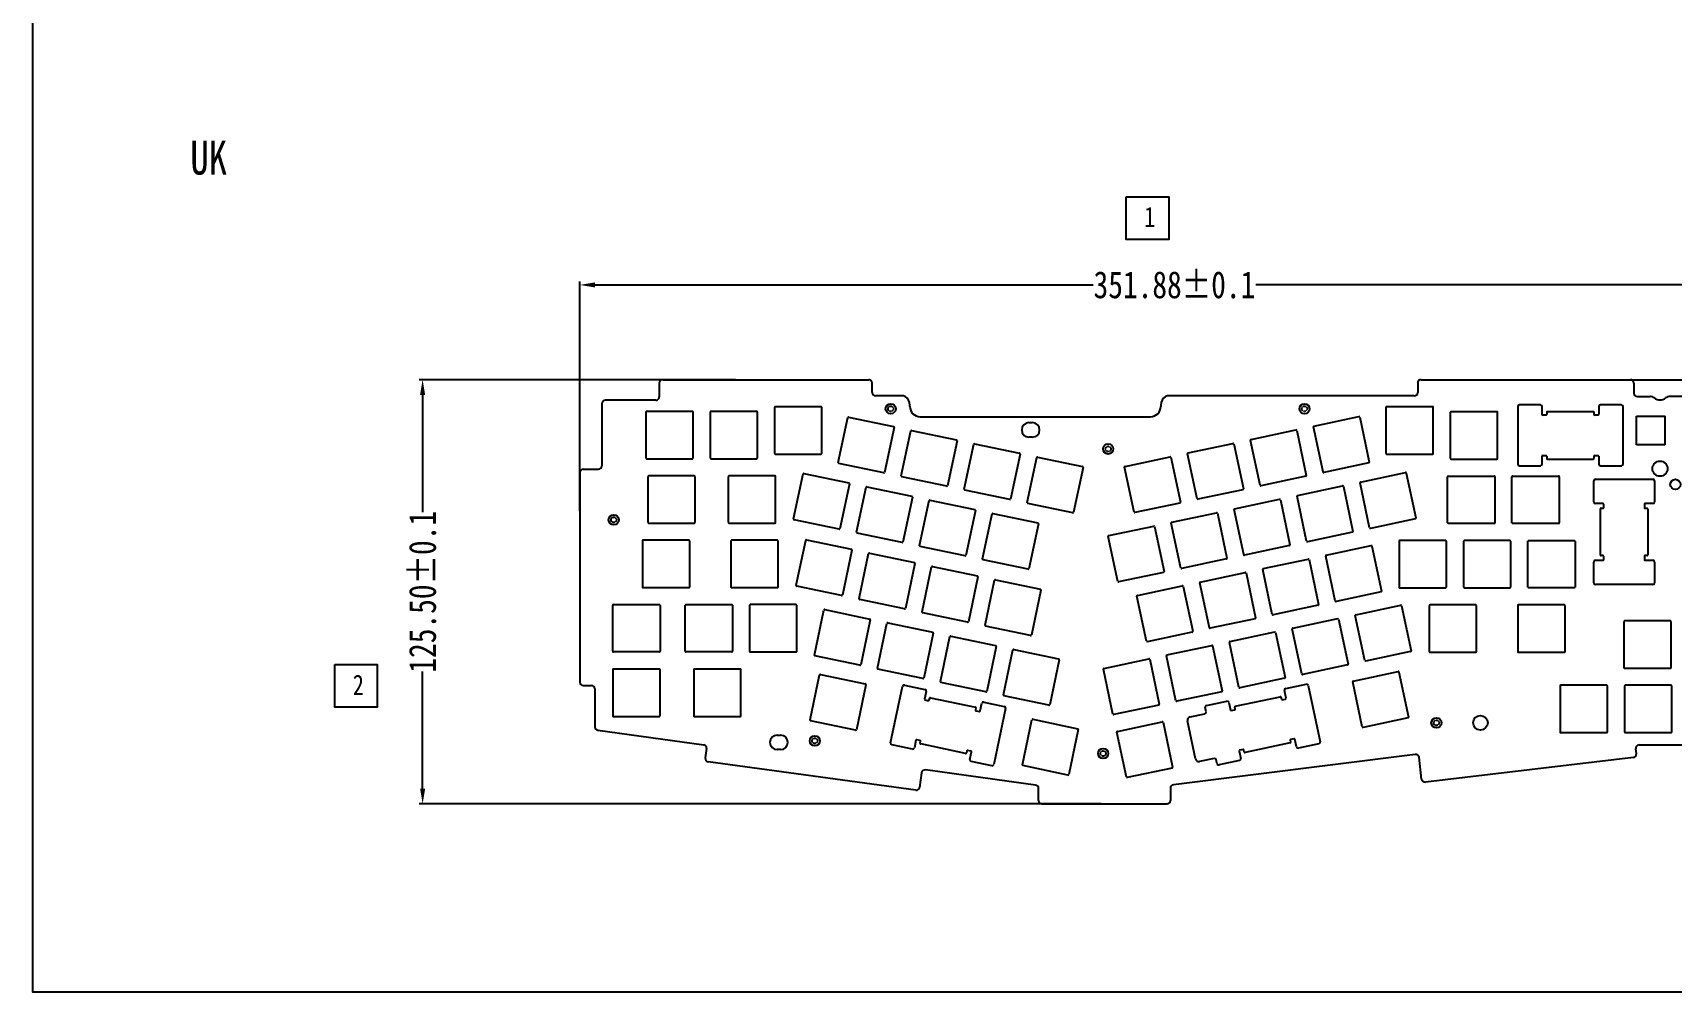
# Model space of a CAD drawing. Header units: inches. Extents: x 3379 to 4133, y -878 to -311.
# Drawn here: x 3378.7 to 3863.8, y -878.4 to -594.6 of the extents above; entities that cross this region are included whole.
import ezdxf

# ---------------------------------------------------------------- set-up
doc = ezdxf.new("R2010")
doc.units = ezdxf.units.IN
doc.header["$LTSCALE"] = 0.909449
doc.header["$MEASUREMENT"] = 0
doc.header["$PDMODE"] = 3
doc.header["$PDSIZE"] = 0.3125
doc.linetypes.add('HIDDEN', pattern=[0.2, 0.1, -0.1])
doc.linetypes.add('PHANTOM', pattern=[0.8, 0.45, -0.05, 0.1, -0.05, 0.1, -0.05])
doc.layers.get('0').update_dxf_attribs({"linetype": 'CONTINUOUS'})
doc.layers.get('Defpoints').update_dxf_attribs({"linetype": 'CONTINUOUS'})
for name, color, linetype in [('DEFAULT_2', 8, 'HIDDEN'), ('DEFAULT_3', 7, 'PHANTOM'), ('标注尺寸', 2, 'CONTINUOUS')]:
    doc.layers.add(name, color=color, linetype=linetype)
doc.styles.get("Standard").update_dxf_attribs({"font": 'txt', "width": 0.8})
doc.dimstyles.get("Standard").update_dxf_attribs({"dimtxt": 6, "dimasz": 4.5, "dimexe": 1, "dimexo": 1, "dimgap": 0.09, "dimtad": 0, "dimzin": 1, "dimdsep": 46, "dimtxsty": 'STANDARD', "dimcen": 0.09, "dimclrd": 5, "dimclre": 5, "dimclrt": 1, "dimadec": 0, "dimazin": 0, "dimtp": 0.01, "dimtm": 0.01, "dimtfac": 1, "dimtofl": 0, "dimtmove": 0, "dimatfit": 3, "dimfxl": 1, "dimtolj": 1, "dimtzin": 4, "dimarcsym": 0})

# ---------------------------------------------------------------- blocks, each defined once
blk = doc.blocks.new('*D68')
at = {"layer": 'Defpoints', "color": 0, "linetype": 'ByBlock'}
for p in [(3892.46, -669.21), (3892.46, -732.21), (3540.58, -737.11)]:
    blk.add_point(p, dxfattribs=at)
at = {"layer": '标注尺寸', "color": 2, "linetype": 'ByBlock', "lineweight": -2}
for p, q in [((3540.58, -736.11), (3540.58, -668.21)), ((3545.08, -669.21), (3692.43, -669.21)), ((3887.96, -669.21), (3740.6, -669.21)), ((3892.46, -731.21), (3892.46, -668.21))]:
    blk.add_line(p, q, dxfattribs=at)
at = {"layer": '标注尺寸', "color": 2, "linetype": 'ByBlock'}
for points in [[(3545.08, -668.46), (3545.08, -669.96), (3540.58, -669.21)], [(3887.96, -668.46), (3887.96, -669.96), (3892.46, -669.21)]]:
    blk.add_solid(points, dxfattribs=at)
at = {"layer": '标注尺寸', "color": 2, "linetype": 'ByBlock', "insert": (3716.52, -669.21), "char_height": 6, "attachment_point": 5}
blk.add_mtext('\\A1;{\\H1.333x;351.88%%P0.1}', dxfattribs=at)
blk = doc.blocks.new('*D69')
at = {"layer": 'Defpoints', "color": 0, "linetype": 'ByBlock'}
for p in [(3494.03, -697.24), (3587.61, -697.24), (3695.83, -822.74)]:
    blk.add_point(p, dxfattribs=at)
at = {"layer": '标注尺寸', "color": 2, "linetype": 'ByBlock', "lineweight": -2}
for p, q in [((3586.61, -697.24), (3493.03, -697.24)), ((3494.03, -701.74), (3494.03, -736.44)), ((3494.03, -818.24), (3494.03, -783.54)), ((3694.83, -822.74), (3493.03, -822.74))]:
    blk.add_line(p, q, dxfattribs=at)
at = {"layer": '标注尺寸', "color": 2, "linetype": 'ByBlock'}
for points in [[(3493.28, -701.74), (3494.78, -701.74), (3494.03, -697.24)], [(3493.28, -818.24), (3494.78, -818.24), (3494.03, -822.74)]]:
    blk.add_solid(points, dxfattribs=at)
at = {"layer": '标注尺寸', "color": 2, "linetype": 'ByBlock', "insert": (3494.03, -759.99), "char_height": 6, "attachment_point": 5, "rotation": 90}
blk.add_mtext('\\A1;{\\H1.333x;125.50%%P0.1}', dxfattribs=at)
blk = doc.blocks.new('*D71')
at = {"layer": 'Defpoints', "color": 0, "linetype": 'ByBlock'}
for p in [(3835.21, -697.24), (3885.22, -805.43), (3956.11, -805.43)]:
    blk.add_point(p, dxfattribs=at)
at = {"layer": '标注尺寸', "color": 2, "linetype": 'ByBlock', "lineweight": -2}
for p, q in [((3836.21, -697.24), (3957.11, -697.24)), ((3956.11, -701.74), (3956.11, -731.84)), ((3956.11, -800.93), (3956.11, -776.81)), ((3886.22, -805.43), (3957.11, -805.43))]:
    blk.add_line(p, q, dxfattribs=at)
at = {"layer": '标注尺寸', "color": 2, "linetype": 'ByBlock'}
for points in [[(3955.36, -701.74), (3956.86, -701.74), (3956.11, -697.24)], [(3955.36, -800.93), (3956.86, -800.93), (3956.11, -805.43)]]:
    blk.add_solid(points, dxfattribs=at)
at = {"layer": '标注尺寸', "color": 2, "linetype": 'ByBlock', "insert": (3956.11, -754.32), "char_height": 6, "attachment_point": 5, "rotation": 90}
blk.add_mtext('\\A1;{\\H1.333x;108.19%%P0.1}', dxfattribs=at)

msp = doc.modelspace()

# ---------------------------------------------------------------- linework, layer by layer
at = {"color": 7, "linetype": 'Continuous'}
for p, q in [((3564.078, -698.239), (3564.078, -702.339)), ((3565.078, -697.239), (3626.078, -697.239)), ((3627.078, -701.039), (3627.078, -698.239)), ((3788.508, -698.239), (3788.508, -701.039)), ((3789.508, -697.239), (3851.508, -697.239)), ((3852.508, -698.239), (3852.508, -701.224)), ((3563.078, -703.339), (3548.078, -703.339)), ((3636.295, -702.039), (3628.078, -702.039)), ((3787.508, -702.039), (3714.422, -702.039)), ((3853.508, -702.224), (3857.299, -702.224)), ((3876.839, -702.224), (3863.134, -702.224)), ((3547.078, -704.339), (3547.078, -722.724)), ((3560.078, -706.839), (3560.078, -720.439)), ((3573.878, -706.639), (3560.278, -706.639)), ((3574.078, -720.439), (3574.078, -706.839)), ((3579.128, -706.839), (3579.128, -720.439)), ((3592.928, -706.639), (3579.328, -706.639)), ((3593.128, -720.439), (3593.128, -706.839)), ((3598.178, -705.429), (3598.178, -719.029)), ((3611.978, -705.229), (3598.378, -705.229)), ((3612.178, -719.029), (3612.178, -705.429)), ((3620.104, -708.311), (3633.407, -711.121)), ((3638.242, -705.189), (3638.242, -704.739)), ((3641.242, -708.189), (3709.476, -708.189)), ((3712.476, -704.739), (3712.476, -705.189)), ((3757.816, -710.987), (3771.117, -708.157)), ((3771.355, -708.311), (3774.185, -721.613)), ((3779.113, -705.439), (3779.113, -719.039)), ((3792.913, -705.239), (3779.313, -705.239)), ((3793.113, -719.039), (3793.113, -705.439)), ((3798.163, -706.909), (3798.163, -720.509)), ((3811.963, -706.709), (3798.363, -706.709)), ((3812.163, -720.509), (3812.163, -706.909)), ((3818.113, -705.209), (3818.113, -722.209)), ((3824.813, -704.709), (3818.613, -704.709)), ((3825.313, -707.509), (3825.313, -705.209)), ((3826.513, -707.709), (3825.513, -707.709)), ((3826.713, -706.909), (3826.713, -707.509)), ((3840.513, -706.709), (3826.913, -706.709)), ((3840.713, -707.509), (3840.713, -706.909)), ((3841.913, -707.709), (3840.913, -707.709)), ((3842.113, -705.209), (3842.113, -707.509)), ((3848.813, -704.709), (3842.613, -704.709)), ((3849.313, -722.209), (3849.313, -705.209)), ((3617.056, -721.771), (3619.867, -708.465)), ((3633.565, -711.359), (3630.754, -724.665)), ((3635.694, -725.709), (3638.506, -712.403)), ((3638.743, -712.249), (3652.046, -715.059)), ((3673.465, -709.936), (3674.465, -709.936)), ((3739.183, -714.951), (3752.484, -712.121)), ((3752.722, -712.275), (3755.552, -725.577)), ((3760.491, -724.527), (3757.661, -711.224)), ((3652.203, -715.297), (3649.392, -728.603)), ((3654.333, -729.647), (3657.144, -716.341)), ((3657.381, -716.186), (3670.685, -718.997)), ((3674.465, -714.236), (3673.465, -714.236)), ((3720.55, -718.915), (3733.851, -716.085)), ((3734.089, -716.239), (3736.919, -729.542)), ((3741.858, -728.491), (3739.028, -715.188)), ((3560.278, -720.639), (3573.878, -720.639)), ((3579.328, -720.639), (3592.928, -720.639)), ((3598.378, -719.229), (3611.978, -719.229)), ((3630.516, -724.82), (3617.213, -722.009)), ((3670.842, -719.235), (3668.031, -732.541)), ((3672.972, -733.585), (3675.783, -720.279)), ((3676.02, -720.124), (3689.323, -722.935)), ((3701.917, -722.879), (3715.218, -720.049)), ((3715.456, -720.203), (3718.286, -733.506)), ((3723.225, -732.455), (3720.395, -719.153)), ((3774.03, -721.851), (3760.728, -724.681)), ((3779.313, -719.239), (3792.913, -719.239)), ((3798.363, -720.709), (3811.963, -720.709)), ((3818.613, -722.709), (3824.813, -722.709)), ((3825.313, -722.209), (3825.313, -719.909)), ((3825.513, -719.709), (3826.513, -719.709)), ((3826.713, -719.909), (3826.713, -720.509)), ((3826.913, -720.709), (3840.513, -720.709)), ((3840.713, -720.509), (3840.713, -719.909)), ((3840.913, -719.709), (3841.913, -719.709)), ((3842.113, -719.909), (3842.113, -722.209)), ((3842.613, -722.709), (3848.813, -722.709)), ((3540.578, -724.724), (3540.578, -786.724)), ((3541.578, -723.724), (3546.078, -723.724)), ((3560.678, -725.889), (3560.678, -739.489)), ((3574.478, -725.689), (3560.878, -725.689)), ((3574.678, -739.489), (3574.678, -725.889)), ((3584.478, -725.889), (3584.478, -739.489)), ((3598.278, -725.689), (3584.678, -725.689)), ((3598.478, -739.489), (3598.478, -725.889)), ((3603.823, -738.446), (3606.634, -725.14)), ((3606.872, -724.985), (3620.175, -727.796)), ((3649.155, -728.757), (3635.852, -725.947)), ((3689.48, -723.173), (3686.669, -736.479)), ((3704.592, -736.419), (3701.762, -723.117)), ((3755.397, -725.815), (3742.095, -728.645)), ((3774.285, -741.068), (3771.455, -727.766)), ((3771.61, -727.528), (3784.912, -724.699)), ((3785.149, -724.853), (3787.979, -738.155)), ((3620.332, -728.034), (3617.521, -741.34)), ((3622.462, -742.384), (3625.273, -729.078)), ((3625.51, -728.923), (3638.813, -731.734)), ((3638.971, -731.972), (3636.159, -745.278)), ((3667.794, -732.695), (3654.49, -729.885)), ((3736.764, -729.779), (3723.462, -732.609)), ((3755.652, -745.032), (3752.822, -731.73)), ((3752.977, -731.493), (3766.279, -728.663)), ((3766.516, -728.817), (3769.346, -742.119)), ((3641.1, -746.322), (3643.912, -733.016)), ((3644.149, -732.861), (3657.452, -735.672)), ((3657.609, -735.91), (3654.798, -749.216)), ((3659.739, -750.26), (3662.55, -736.953)), ((3662.787, -736.799), (3676.09, -739.61)), ((3686.432, -736.633), (3673.129, -733.823)), ((3718.131, -733.743), (3704.829, -736.573)), ((3715.711, -739.421), (3729.013, -736.591)), ((3729.25, -736.745), (3732.08, -750.047)), ((3737.019, -748.997), (3734.189, -735.694)), ((3734.344, -735.457), (3747.646, -732.627)), ((3747.883, -732.781), (3750.713, -746.083)), ((3560.878, -739.689), (3574.478, -739.689)), ((3584.678, -739.689), (3598.278, -739.689)), ((3617.284, -741.494), (3603.981, -738.684)), ((3676.248, -739.847), (3673.436, -753.154)), ((3697.078, -743.385), (3710.38, -740.555)), ((3710.617, -740.709), (3713.447, -754.012)), ((3718.386, -752.961), (3715.556, -739.658)), ((3787.824, -738.392), (3774.523, -741.222)), ((3559.078, -744.939), (3559.078, -758.539)), ((3572.878, -744.739), (3559.278, -744.739)), ((3573.078, -758.539), (3573.078, -744.939)), ((3585.248, -744.939), (3585.248, -758.539)), ((3599.048, -744.739), (3585.448, -744.739)), ((3599.248, -758.539), (3599.248, -744.939)), ((3604.582, -758.077), (3607.393, -744.77)), ((3607.63, -744.616), (3620.933, -747.427)), ((3635.922, -745.432), (3622.619, -742.621)), ((3654.561, -749.37), (3641.258, -746.559)), ((3699.753, -756.925), (3696.923, -743.623)), ((3750.558, -746.321), (3737.257, -749.151)), ((3769.191, -742.357), (3755.89, -745.186)), ((3761.45, -749.166), (3774.752, -746.336)), ((3774.989, -746.49), (3777.819, -759.793)), ((3783.013, -745.009), (3783.013, -758.609)), ((3796.813, -744.809), (3783.213, -744.809)), ((3797.013, -758.609), (3797.013, -745.009)), ((3802.063, -745.009), (3802.063, -758.609)), ((3815.863, -744.809), (3802.263, -744.809)), ((3816.063, -758.609), (3816.063, -745.009)), ((3621.09, -747.664), (3618.279, -760.971)), ((3623.22, -762.015), (3626.031, -748.708)), ((3626.268, -748.554), (3639.572, -751.365)), ((3639.729, -751.602), (3636.918, -764.909)), ((3673.199, -753.308), (3659.896, -750.497)), ((3731.925, -750.285), (3718.624, -753.115)), ((3742.817, -753.13), (3756.119, -750.301)), ((3756.356, -750.455), (3759.186, -763.757)), ((3764.126, -762.706), (3761.295, -749.404)), ((3641.859, -765.953), (3644.67, -752.646)), ((3644.907, -752.492), (3658.21, -755.303)), ((3658.368, -755.54), (3655.556, -768.847)), ((3660.497, -769.89), (3663.308, -756.584)), ((3663.545, -756.43), (3676.849, -759.241)), ((3713.292, -754.249), (3699.991, -757.079)), ((3724.184, -757.095), (3737.486, -754.265)), ((3737.723, -754.419), (3740.553, -767.721)), ((3745.493, -766.67), (3742.663, -753.368)), ((3559.278, -758.739), (3572.878, -758.739)), ((3585.448, -758.739), (3599.048, -758.739)), ((3618.042, -761.125), (3604.739, -758.314)), ((3677.006, -759.478), (3674.195, -772.785)), ((3708.227, -774.599), (3705.397, -761.296)), ((3705.552, -761.059), (3718.853, -758.229)), ((3719.09, -758.383), (3721.92, -771.685)), ((3726.86, -770.634), (3724.03, -757.332)), ((3777.664, -760.03), (3764.363, -762.86)), ((3783.213, -758.809), (3796.813, -758.809)), ((3802.263, -758.809), (3815.863, -758.809)), ((3590.778, -763.989), (3590.778, -777.589)), ((3604.578, -763.789), (3590.978, -763.789)), ((3604.778, -777.589), (3604.778, -763.989)), ((3609.987, -778.689), (3612.799, -765.383)), ((3613.036, -765.229), (3626.339, -768.039)), ((3636.681, -765.063), (3623.377, -762.252)), ((3655.319, -769.001), (3642.016, -766.19)), ((3759.031, -763.994), (3745.73, -766.824)), ((3770.198, -766.782), (3783.499, -763.952)), ((3783.736, -764.106), (3786.566, -777.408)), ((3791.913, -764.059), (3791.913, -777.659)), ((3805.713, -763.859), (3792.113, -763.859)), ((3805.913, -777.659), (3805.913, -764.059)), ((3818.113, -764.059), (3818.113, -777.659)), ((3831.913, -763.859), (3818.313, -763.859)), ((3832.113, -777.659), (3832.113, -764.059)), ((3626.496, -768.277), (3623.685, -781.583)), ((3628.626, -782.627), (3631.437, -769.321)), ((3631.674, -769.167), (3644.977, -771.977)), ((3673.958, -772.939), (3660.654, -770.128)), ((3740.398, -767.959), (3727.097, -770.788)), ((3754.24, -784.286), (3751.41, -770.983)), ((3751.565, -770.746), (3764.866, -767.916)), ((3765.103, -768.07), (3767.933, -781.372)), ((3772.873, -780.321), (3770.043, -767.019)), ((3849.513, -768.809), (3849.513, -782.409)), ((3863.313, -768.609), (3849.713, -768.609)), ((3863.513, -782.409), (3863.513, -768.809)), ((3645.135, -772.215), (3642.323, -785.521)), ((3647.264, -786.565), (3650.076, -773.259)), ((3650.313, -773.105), (3663.616, -775.915)), ((3663.773, -776.153), (3660.962, -789.459)), ((3721.765, -771.923), (3708.464, -774.753)), ((3714.299, -778.674), (3727.6, -775.844)), ((3727.837, -775.998), (3730.667, -789.301)), ((3735.607, -788.25), (3732.777, -774.947)), ((3732.932, -774.71), (3746.233, -771.88)), ((3746.47, -772.034), (3749.3, -785.336)), ((3590.978, -777.789), (3604.578, -777.789)), ((3623.448, -781.738), (3610.145, -778.927)), ((3665.903, -790.503), (3668.714, -777.197)), ((3668.951, -777.043), (3682.254, -779.853)), ((3682.412, -780.091), (3679.601, -793.397)), ((3695.666, -782.638), (3708.967, -779.809)), ((3709.204, -779.963), (3712.034, -793.265)), ((3716.974, -792.214), (3714.144, -778.912)), ((3786.411, -777.646), (3773.11, -780.475)), ((3792.113, -777.859), (3805.713, -777.859)), ((3818.313, -777.859), (3831.913, -777.859)), ((3550.298, -783.039), (3550.298, -796.639)), ((3564.098, -782.839), (3550.498, -782.839)), ((3564.298, -796.639), (3564.298, -783.039)), ((3574.248, -783.039), (3574.248, -796.639)), ((3588.048, -782.839), (3574.448, -782.839)), ((3588.248, -796.639), (3588.248, -783.039)), ((3608.689, -797.886), (3611.501, -784.579)), ((3611.738, -784.425), (3625.041, -787.236)), ((3642.086, -785.676), (3628.783, -782.865)), ((3698.341, -796.178), (3695.511, -782.876)), ((3749.145, -785.574), (3735.844, -788.404)), ((3767.778, -781.61), (3754.477, -784.44)), ((3769.44, -786.419), (3782.741, -783.589)), ((3782.978, -783.743), (3785.808, -797.046)), ((3849.713, -782.609), (3863.313, -782.609)), ((3541.578, -787.724), (3544.023, -787.724)), ((3545.023, -788.724), (3545.023, -799.962)), ((3625.198, -787.473), (3622.387, -800.78)), ((3632.512, -804.656), (3636.026, -788.024)), ((3636.619, -787.638), (3642.685, -788.919)), ((3643.071, -789.512), (3642.596, -791.762)), ((3660.725, -789.614), (3647.422, -786.803)), ((3679.363, -793.552), (3666.06, -790.741)), ((3730.512, -789.538), (3717.211, -792.368)), ((3749.554, -791.468), (3749.075, -789.218)), ((3749.46, -788.625), (3755.525, -787.335)), ((3756.118, -787.72), (3759.655, -804.348)), ((3772.115, -799.959), (3769.285, -786.657)), ((3830.663, -787.859), (3830.663, -801.459)), ((3844.463, -787.659), (3830.863, -787.659)), ((3844.663, -801.459), (3844.663, -787.859)), ((3849.713, -787.859), (3849.713, -801.459)), ((3863.513, -787.659), (3849.913, -787.659)), ((3863.713, -801.459), (3863.713, -787.859)), ((3642.75, -791.999), (3643.728, -792.206)), ((3643.965, -792.052), (3644.089, -791.465)), ((3644.326, -791.31), (3657.63, -794.121)), ((3657.787, -794.359), (3657.663, -794.946)), ((3657.817, -795.183), (3658.796, -795.39)), ((3659.033, -795.235), (3659.508, -792.985)), ((3660.101, -792.599), (3666.167, -793.881)), ((3666.553, -794.473), (3663.038, -811.106)), ((3711.879, -793.502), (3698.578, -796.332)), ((3725.873, -795.492), (3725.601, -794.212)), ((3725.986, -793.619), (3732.05, -792.329)), ((3732.643, -792.714), (3733.122, -794.964)), ((3733.359, -795.118), (3734.337, -794.91)), ((3734.491, -794.673), (3734.366, -794.086)), ((3734.521, -793.848), (3747.823, -791.018)), ((3748.06, -791.172), (3748.185, -791.759)), ((3748.422, -791.913), (3749.4, -791.705)), ((3550.498, -796.839), (3564.098, -796.839)), ((3574.448, -796.839), (3588.048, -796.839)), ((3622.15, -800.934), (3608.847, -798.123)), ((3671.545, -811.166), (3674.356, -797.86)), ((3674.593, -797.705), (3687.897, -800.516)), ((3699.63, -801.271), (3712.931, -798.441)), ((3713.168, -798.595), (3715.998, -811.898)), ((3722.786, -809.44), (3720.393, -798.192)), ((3721.163, -797.006), (3725.488, -796.086)), ((3785.653, -797.283), (3772.352, -800.113)), ((3545.887, -800.952), (3577.207, -805.253)), ((3598.973, -802.391), (3599.973, -802.391)), ((3638.964, -806.531), (3632.898, -805.249)), ((3640.032, -803.895), (3639.557, -806.145)), ((3641.248, -803.947), (3640.269, -803.74)), ((3641.278, -804.771), (3641.402, -804.184)), ((3654.739, -807.819), (3641.435, -805.009)), ((3688.054, -800.754), (3685.243, -814.06)), ((3702.305, -814.811), (3699.475, -801.509)), ((3750.735, -804.712), (3737.434, -807.542)), ((3750.765, -803.888), (3750.89, -804.475)), ((3751.897, -803.442), (3750.919, -803.651)), ((3752.613, -805.846), (3752.134, -803.596)), ((3759.27, -804.941), (3753.206, -806.231)), ((3830.863, -801.659), (3844.463, -801.659)), ((3849.913, -801.659), (3863.513, -801.659)), ((3854.069, -805.302), (3868.631, -805.302)), ((3578.061, -806.379), (3577.681, -809.15)), ((3599.973, -806.691), (3598.973, -806.691)), ((3655.1, -807.078), (3654.976, -807.665)), ((3656.315, -807.13), (3655.337, -806.924)), ((3655.994, -809.618), (3656.469, -807.367)), ((3662.446, -811.492), (3656.38, -810.21)), ((3787.811, -808.079), (3716.205, -817.128)), ((3728.297, -809.29), (3723.972, -810.21)), ((3729.138, -810.84), (3728.89, -809.675)), ((3735.796, -809.935), (3729.731, -811.225)), ((3735.702, -807.092), (3736.181, -809.342)), ((3736.834, -806.647), (3735.856, -806.855)), ((3737.196, -807.388), (3737.071, -806.801)), ((3789.69, -815.382), (3788.929, -808.954)), ((3852.371, -808.969), (3790.801, -816.258)), ((3853.246, -807.858), (3853.076, -806.419)), ((3639.959, -818.71), (3578.536, -810.277)), ((3641.678, -813.541), (3641.086, -817.856)), ((3675.413, -817.163), (3642.805, -812.686)), ((3685.005, -814.214), (3671.702, -811.403)), ((3715.843, -812.135), (3702.542, -814.965)), ((3676.33, -821.739), (3676.33, -818.16)), ((3715.33, -818.12), (3715.33, -821.739)), ((3677.33, -822.739), (3714.33, -822.739))]:
    msp.add_line(p, q, dxfattribs=at)
at = {"color": 6, "linetype": 'Continuous'}
for p, q in [((3797.363, -739.559), (3797.363, -725.959)), ((3797.563, -725.759), (3811.163, -725.759)), ((3811.363, -725.959), (3811.363, -739.559)), ((3816.413, -739.559), (3816.413, -725.959)), ((3816.613, -725.759), (3830.213, -725.759)), ((3830.413, -725.959), (3830.413, -739.559)), ((3840.603, -733.379), (3840.603, -727.179)), ((3841.103, -726.679), (3858.103, -726.679)), ((3858.603, -727.179), (3858.603, -733.379)), ((3843.403, -733.879), (3841.103, -733.879)), ((3842.603, -749.079), (3842.603, -735.479)), ((3842.803, -735.279), (3843.403, -735.279)), ((3843.603, -735.079), (3843.603, -734.079)), ((3855.603, -734.079), (3855.603, -735.079)), ((3858.103, -733.879), (3855.803, -733.879)), ((3855.803, -735.279), (3856.403, -735.279)), ((3856.603, -735.479), (3856.603, -749.079)), ((3811.163, -739.759), (3797.563, -739.759)), ((3830.213, -739.759), (3816.613, -739.759)), ((3821.113, -758.609), (3821.113, -745.009)), ((3821.313, -744.809), (3834.913, -744.809)), ((3835.113, -745.009), (3835.113, -758.609)), ((3840.603, -757.379), (3840.603, -751.179)), ((3841.103, -750.679), (3843.403, -750.679)), ((3843.403, -749.279), (3842.803, -749.279)), ((3843.603, -750.479), (3843.603, -749.479)), ((3855.603, -749.479), (3855.603, -750.479)), ((3856.403, -749.279), (3855.803, -749.279)), ((3855.803, -750.679), (3858.103, -750.679)), ((3858.603, -751.179), (3858.603, -757.379)), ((3834.913, -758.809), (3821.313, -758.809)), ((3858.103, -757.879), (3841.103, -757.879)), ((3550.298, -777.589), (3550.298, -763.989)), ((3550.498, -763.789), (3564.098, -763.789)), ((3564.298, -763.989), (3564.298, -777.589)), ((3571.728, -777.589), (3571.728, -763.989)), ((3571.928, -763.789), (3585.528, -763.789)), ((3585.728, -763.989), (3585.728, -777.589)), ((3564.098, -777.789), (3550.498, -777.789)), ((3585.528, -777.789), (3571.928, -777.789))]:
    msp.add_line(p, q, dxfattribs=at)
at = {"color": 7, "linetype": 'Continuous'}
for centre, radius in [((3860.217, -723.567), 2.25), ((3807.078, -798.739), 2.15)]:
    msp.add_circle(centre, radius, dxfattribs=at)
for centre, radius, start, end in [((3565.078, -698.239), 1, 90, 180), ((3626.078, -698.239), 1, 0, 90), ((3789.508, -698.239), 1, 90, 180), ((3851.508, -698.239), 1, 0, 90), ((3548.078, -704.339), 1, 90, 180), ((3563.078, -702.339), 1, 270, 0), ((3628.078, -701.039), 1, 180, 270), ((3636.295, -703.039), 1, 58.21167, 90), ((3635.242, -704.739), 3, 0, 58.21167), ((3715.476, -704.739), 3, 121.78833, 180), ((3714.422, -703.039), 1, 90, 121.78833), ((3787.508, -701.039), 1, 270, 0), ((3853.508, -701.224), 1, 180, 270), ((3857.299, -704.224), 2, 51.63045, 90), ((3860.217, -700.539), 2.7, 231.63045, 308.36955), ((3863.134, -704.224), 2, 90, 128.36955), ((3560.278, -706.839), 0.2, 90, 180), ((3573.878, -706.839), 0.2, 0, 90), ((3579.328, -706.839), 0.2, 90, 180), ((3592.928, -706.839), 0.2, 0, 90), ((3598.378, -705.429), 0.2, 90, 180), ((3611.978, -705.429), 0.2, 0, 90), ((3620.063, -708.506), 0.2, 78.07, 168.07), ((3641.242, -705.189), 3, 180, 270), ((3709.476, -705.189), 3, 270, 0), ((3771.159, -708.353), 0.2, 12.01059, 102.01059), ((3779.313, -705.439), 0.2, 90, 180), ((3792.913, -705.439), 0.2, 0, 90), ((3798.363, -706.909), 0.2, 90, 180), ((3811.963, -706.909), 0.2, 0, 90), ((3818.613, -705.209), 0.5, 90, 180), ((3824.813, -705.209), 0.5, 0, 90), ((3825.513, -707.509), 0.2, 180, 270), ((3826.513, -707.509), 0.2, 270, 0), ((3826.913, -706.909), 0.2, 90, 180), ((3840.513, -706.909), 0.2, 0, 90), ((3840.913, -707.509), 0.2, 180, 270), ((3841.913, -707.509), 0.2, 270, 0), ((3842.613, -705.209), 0.5, 90, 180), ((3848.813, -705.209), 0.5, 0, 90), ((3633.369, -711.318), 0.2, 348.07, 78.95721), ((3638.701, -712.444), 0.2, 78.07, 168.07), ((3673.465, -712.086), 2.15, 90, 270), ((3674.465, -712.086), 2.15, 270, 90), ((3752.526, -712.317), 0.2, 12.01059, 102.01059), ((3757.857, -711.183), 0.2, 101.7315, 192.01059), ((3652.008, -715.256), 0.2, 348.07, 78.95721), ((3657.34, -716.382), 0.2, 78.07, 168.07), ((3733.893, -716.281), 0.2, 12.01059, 102.01059), ((3739.224, -715.147), 0.2, 101.7315, 192.01059), ((3546.078, -722.724), 1, 270, 0), ((3560.278, -720.439), 0.2, 180, 270), ((3573.878, -720.439), 0.2, 270, 0), ((3579.328, -720.439), 0.2, 180, 270), ((3592.928, -720.439), 0.2, 270, 0), ((3598.378, -719.029), 0.2, 180, 270), ((3611.978, -719.029), 0.2, 270, 0), ((3617.252, -721.812), 0.2, 168.07, 258.95721), ((3670.646, -719.193), 0.2, 348.07, 78.95721), ((3675.979, -720.32), 0.2, 78.07, 168.07), ((3701.958, -723.075), 0.2, 101.7315, 192.01059), ((3715.26, -720.245), 0.2, 12.01059, 102.01059), ((3720.591, -719.111), 0.2, 101.7315, 192.01059), ((3773.989, -721.655), 0.2, 281.7315, 12.01059), ((3779.313, -719.039), 0.2, 180, 270), ((3792.913, -719.039), 0.2, 270, 0), ((3798.363, -720.509), 0.2, 180, 270), ((3811.963, -720.509), 0.2, 270, 0), ((3818.613, -722.209), 0.5, 180, 270), ((3824.813, -722.209), 0.5, 270, 0), ((3825.513, -719.909), 0.2, 90, 180), ((3826.513, -719.909), 0.2, 0, 90), ((3826.913, -720.509), 0.2, 180, 270), ((3840.513, -720.509), 0.2, 270, 0), ((3840.913, -719.909), 0.2, 90, 180), ((3841.913, -719.909), 0.2, 0, 90), ((3842.613, -722.209), 0.5, 180, 270), ((3848.813, -722.209), 0.5, 270, 0), ((3541.578, -724.724), 1, 90, 180), ((3560.878, -725.889), 0.2, 90, 180), ((3574.478, -725.889), 0.2, 0, 90), ((3584.678, -725.889), 0.2, 90, 180), ((3598.278, -725.889), 0.2, 0, 90), ((3606.83, -725.181), 0.2, 78.07, 168.07), ((3630.558, -724.624), 0.2, 258.07, 348.07), ((3635.89, -725.75), 0.2, 168.07, 258.95721), ((3689.285, -723.131), 0.2, 348.07, 78.95721), ((3755.356, -725.619), 0.2, 281.7315, 12.01059), ((3760.687, -724.485), 0.2, 192.01059, 282.01059), ((3771.651, -727.724), 0.2, 101.7315, 192.01059), ((3784.953, -724.894), 0.2, 12.01059, 102.01059), ((3620.136, -727.992), 0.2, 348.07, 78.95721), ((3625.469, -729.119), 0.2, 78.07, 168.07), ((3638.775, -731.93), 0.2, 348.07, 78.95721), ((3649.196, -728.562), 0.2, 258.07, 348.07), ((3654.529, -729.688), 0.2, 168.07, 258.95721), ((3667.835, -732.5), 0.2, 258.07, 348.07), ((3723.421, -732.413), 0.2, 192.01059, 282.01059), ((3736.723, -729.583), 0.2, 281.7315, 12.01059), ((3742.054, -728.449), 0.2, 192.01059, 282.01059), ((3753.018, -731.688), 0.2, 101.7315, 192.01059), ((3766.32, -728.858), 0.2, 12.01059, 102.01059), ((3644.107, -733.057), 0.2, 78.07, 168.07), ((3657.413, -735.868), 0.2, 348.07, 78.95721), ((3662.746, -736.995), 0.2, 78.07, 168.07), ((3673.167, -733.626), 0.2, 168.07, 258.95721), ((3686.473, -736.438), 0.2, 258.07, 348.07), ((3704.788, -736.377), 0.2, 192.01059, 282.01059), ((3718.09, -733.547), 0.2, 281.7315, 12.01059), ((3729.054, -736.787), 0.2, 12.01059, 102.01059), ((3734.385, -735.653), 0.2, 101.7315, 192.01059), ((3747.687, -732.823), 0.2, 12.01059, 102.01059), ((3560.878, -739.489), 0.2, 180, 270), ((3574.478, -739.489), 0.2, 270, 0), ((3584.678, -739.489), 0.2, 180, 270), ((3598.278, -739.489), 0.2, 270, 0), ((3604.019, -738.487), 0.2, 168.07, 258.95721), ((3617.325, -741.299), 0.2, 258.07, 348.07), ((3676.052, -739.806), 0.2, 348.07, 78.95721), ((3710.421, -740.751), 0.2, 12.01059, 102.01059), ((3715.752, -739.617), 0.2, 101.7315, 192.01059), ((3769.15, -742.161), 0.2, 281.7315, 12.01059), ((3774.481, -741.027), 0.2, 192.01059, 282.01059), ((3787.783, -738.197), 0.2, 281.7315, 12.01059), ((3559.278, -744.939), 0.2, 90, 180), ((3572.878, -744.939), 0.2, 0, 90), ((3585.448, -744.939), 0.2, 90, 180), ((3599.048, -744.939), 0.2, 0, 90), ((3607.589, -744.812), 0.2, 78.07, 168.07), ((3622.657, -742.425), 0.2, 168.07, 258.95721), ((3635.964, -745.237), 0.2, 258.07, 348.07), ((3641.296, -746.363), 0.2, 168.07, 258.95721), ((3697.119, -743.581), 0.2, 101.7315, 192.01059), ((3750.517, -746.125), 0.2, 281.7315, 12.01059), ((3755.848, -744.991), 0.2, 192.01059, 282.01059), ((3774.793, -746.532), 0.2, 12.01059, 102.01059), ((3783.213, -745.009), 0.2, 90, 180), ((3796.813, -745.009), 0.2, 0, 90), ((3802.263, -745.009), 0.2, 90, 180), ((3815.863, -745.009), 0.2, 0, 90), ((3620.895, -747.623), 0.2, 348.07, 78.95721), ((3626.227, -748.75), 0.2, 78.07, 168.07), ((3639.533, -751.561), 0.2, 348.07, 78.95721), ((3654.602, -749.174), 0.2, 258.07, 348.07), ((3659.934, -750.301), 0.2, 168.07, 258.95721), ((3731.884, -750.089), 0.2, 281.7315, 12.01059), ((3737.215, -748.955), 0.2, 192.01059, 282.01059), ((3756.16, -750.496), 0.2, 12.01059, 102.01059), ((3761.491, -749.362), 0.2, 101.7315, 192.01059), ((3644.866, -752.688), 0.2, 78.07, 168.07), ((3658.172, -755.499), 0.2, 348.07, 78.95721), ((3663.504, -756.626), 0.2, 78.07, 168.07), ((3673.241, -753.112), 0.2, 258.07, 348.07), ((3713.251, -754.053), 0.2, 281.7315, 12.01059), ((3718.582, -752.919), 0.2, 192.01059, 282.01059), ((3737.527, -754.46), 0.2, 12.01059, 102.01059), ((3742.858, -753.326), 0.2, 101.7315, 192.01059), ((3559.278, -758.539), 0.2, 180, 270), ((3572.878, -758.539), 0.2, 270, 0), ((3585.448, -758.539), 0.2, 180, 270), ((3599.048, -758.539), 0.2, 270, 0), ((3604.777, -758.118), 0.2, 168.07, 258.95721), ((3618.083, -760.929), 0.2, 258.07, 348.07), ((3676.81, -759.437), 0.2, 348.07, 78.95721), ((3699.949, -756.883), 0.2, 192.01059, 282.01059), ((3705.592, -761.255), 0.2, 101.7315, 192.01059), ((3718.894, -758.425), 0.2, 12.01059, 102.01059), ((3724.225, -757.29), 0.2, 101.7315, 192.01059), ((3777.623, -759.834), 0.2, 281.7315, 12.01059), ((3783.213, -758.609), 0.2, 180, 270), ((3796.813, -758.609), 0.2, 270, 0), ((3802.263, -758.609), 0.2, 180, 270), ((3815.863, -758.609), 0.2, 270, 0), ((3590.978, -763.989), 0.2, 90, 180), ((3604.578, -763.989), 0.2, 0, 90), ((3612.994, -765.424), 0.2, 78.07, 168.07), ((3623.416, -762.056), 0.2, 168.07, 258.95721), ((3636.722, -764.867), 0.2, 258.07, 348.07), ((3642.054, -765.994), 0.2, 168.07, 258.95721), ((3758.99, -763.799), 0.2, 281.7315, 12.01059), ((3764.321, -762.664), 0.2, 192.01059, 282.01059), ((3783.541, -764.147), 0.2, 12.01059, 102.01059), ((3792.113, -764.059), 0.2, 90, 180), ((3805.713, -764.059), 0.2, 0, 90), ((3818.313, -764.059), 0.2, 90, 180), ((3831.913, -764.059), 0.2, 0, 90), ((3626.301, -768.236), 0.2, 348.07, 78.95721), ((3631.633, -769.362), 0.2, 78.07, 168.07), ((3655.361, -768.805), 0.2, 258.07, 348.07), ((3660.693, -769.932), 0.2, 168.07, 258.95721), ((3727.055, -770.593), 0.2, 192.01059, 282.01059), ((3740.357, -767.763), 0.2, 281.7315, 12.01059), ((3745.688, -766.629), 0.2, 192.01059, 282.01059), ((3751.605, -770.942), 0.2, 101.7315, 192.01059), ((3764.908, -768.112), 0.2, 12.01059, 102.01059), ((3770.238, -766.978), 0.2, 101.7315, 192.01059), ((3849.713, -768.809), 0.2, 90, 180), ((3863.313, -768.809), 0.2, 0, 90), ((3644.939, -772.174), 0.2, 348.07, 78.95721), ((3650.271, -773.3), 0.2, 78.07, 168.07), ((3663.578, -776.112), 0.2, 348.07, 78.95721), ((3673.999, -772.743), 0.2, 258.07, 348.07), ((3708.422, -774.557), 0.2, 192.01059, 282.01059), ((3721.725, -771.727), 0.2, 281.7315, 12.01059), ((3727.642, -776.04), 0.2, 12.01059, 102.01059), ((3732.972, -774.906), 0.2, 101.7315, 192.01059), ((3746.275, -772.076), 0.2, 12.01059, 102.01059), ((3590.978, -777.589), 0.2, 180, 270), ((3604.578, -777.589), 0.2, 270, 0), ((3610.183, -778.731), 0.2, 168.07, 258.95721), ((3668.91, -777.238), 0.2, 78.07, 168.07), ((3682.216, -780.05), 0.2, 348.07, 78.95721), ((3709.009, -780.004), 0.2, 12.01059, 102.01059), ((3714.339, -778.87), 0.2, 101.7315, 192.01059), ((3773.068, -780.28), 0.2, 192.01059, 282.01059), ((3786.371, -777.45), 0.2, 281.7315, 12.01059), ((3792.113, -777.659), 0.2, 180, 270), ((3805.713, -777.659), 0.2, 270, 0), ((3818.313, -777.659), 0.2, 180, 270), ((3831.913, -777.659), 0.2, 270, 0), ((3550.498, -783.039), 0.2, 90, 180), ((3564.098, -783.039), 0.2, 0, 90), ((3574.448, -783.039), 0.2, 90, 180), ((3588.048, -783.039), 0.2, 0, 90), ((3611.696, -784.621), 0.2, 78.07, 168.07), ((3623.489, -781.542), 0.2, 258.07, 348.07), ((3628.822, -782.669), 0.2, 168.07, 258.95721), ((3642.128, -785.48), 0.2, 258.07, 348.07), ((3695.706, -782.834), 0.2, 101.7315, 192.01059), ((3749.105, -785.378), 0.2, 281.7315, 12.01059), ((3754.435, -784.244), 0.2, 192.01059, 282.01059), ((3767.738, -781.414), 0.2, 281.7315, 12.01059), ((3782.783, -783.785), 0.2, 12.01059, 102.01059), ((3849.713, -782.409), 0.2, 180, 270), ((3863.313, -782.409), 0.2, 270, 0), ((3541.578, -786.724), 1, 180, 270), ((3544.023, -788.724), 1, 0, 90), ((3625.002, -787.432), 0.2, 348.07, 78.95721), ((3636.516, -788.127), 0.5, 78.07, 168.07), ((3642.582, -789.409), 0.5, 348.07, 78.07), ((3647.46, -786.607), 0.2, 168.07, 258.95721), ((3660.766, -789.418), 0.2, 258.07, 348.07), ((3666.099, -790.545), 0.2, 168.07, 258.95721), ((3730.472, -789.342), 0.2, 281.7315, 12.01059), ((3735.802, -788.208), 0.2, 192.01059, 282.01059), ((3749.564, -789.114), 0.5, 102.01059, 192.01059), ((3755.629, -787.824), 0.5, 12.01059, 102.01059), ((3769.48, -786.615), 0.2, 101.7315, 192.01059), ((3830.863, -787.859), 0.2, 90, 180), ((3844.463, -787.859), 0.2, 0, 90), ((3849.913, -787.859), 0.2, 90, 180), ((3863.513, -787.859), 0.2, 0, 90), ((3642.791, -791.804), 0.2, 168.07, 258.07), ((3643.77, -792.01), 0.2, 258.07, 348.07), ((3644.285, -791.506), 0.2, 78.07, 168.07), ((3657.591, -794.317), 0.2, 348.07, 78.95721), ((3657.859, -794.987), 0.2, 168.07, 258.07), ((3658.837, -795.194), 0.2, 258.07, 348.07), ((3659.997, -793.088), 0.5, 78.07, 168.07), ((3666.063, -794.37), 0.5, 348.07, 78.07), ((3679.405, -793.356), 0.2, 258.07, 348.07), ((3711.839, -793.306), 0.2, 281.7315, 12.01059), ((3717.169, -792.172), 0.2, 192.01059, 282.01059), ((3725.384, -795.596), 0.5, 282.01059, 12.01059), ((3726.09, -794.108), 0.5, 102.01059, 192.01059), ((3732.154, -792.818), 0.5, 12.01059, 102.01059), ((3733.317, -794.922), 0.2, 192.01059, 282.01059), ((3734.296, -794.714), 0.2, 282.01059, 12.01059), ((3734.562, -794.044), 0.2, 101.7315, 192.01059), ((3747.864, -791.214), 0.2, 12.01059, 102.01059), ((3748.38, -791.718), 0.2, 192.01059, 282.01059), ((3749.358, -791.51), 0.2, 282.01059, 12.01059), ((3546.023, -799.962), 1, 180, 262.18207), ((3550.498, -796.639), 0.2, 180, 270), ((3564.098, -796.639), 0.2, 270, 0), ((3574.448, -796.639), 0.2, 180, 270), ((3588.048, -796.639), 0.2, 270, 0), ((3608.885, -797.927), 0.2, 168.07, 258.95721), ((3674.552, -797.901), 0.2, 78.07, 168.07), ((3687.858, -800.712), 0.2, 348.07, 78.95721), ((3698.536, -796.136), 0.2, 192.01059, 282.01059), ((3712.973, -798.637), 0.2, 12.01059, 102.01059), ((3721.371, -797.984), 1, 102.01059, 192.01059), ((3772.31, -799.917), 0.2, 192.01059, 282.01059), ((3785.613, -797.087), 0.2, 281.7315, 12.01059), ((3577.071, -806.243), 1, 352.18207, 82.18207), ((3598.973, -804.541), 2.15, 90, 270), ((3599.973, -804.541), 2.15, 270, 90), ((3622.191, -800.738), 0.2, 258.07, 348.07), ((3633.001, -804.76), 0.5, 168.07, 258.07), ((3640.228, -803.936), 0.2, 78.07, 168.07), ((3641.206, -804.143), 0.2, 348.07, 78.07), ((3641.474, -804.812), 0.2, 168.07, 258.95721), ((3699.67, -801.467), 0.2, 101.7315, 192.01059), ((3750.694, -804.516), 0.2, 281.7315, 12.01059), ((3750.961, -803.846), 0.2, 102.01059, 192.01059), ((3751.939, -803.638), 0.2, 12.01059, 102.01059), ((3759.166, -804.452), 0.5, 282.01059, 12.01059), ((3830.863, -801.459), 0.2, 180, 270), ((3844.463, -801.459), 0.2, 270, 0), ((3849.913, -801.459), 0.2, 180, 270), ((3854.069, -806.302), 1, 90, 186.7514), ((3863.513, -801.459), 0.2, 270, 0), ((3578.672, -809.286), 1, 172.18207, 262.18207), ((3639.068, -806.041), 0.5, 258.07, 348.07), ((3654.78, -807.624), 0.2, 258.07, 348.07), ((3655.295, -807.119), 0.2, 78.07, 168.07), ((3656.483, -809.721), 0.5, 168.07, 258.07), ((3656.274, -807.326), 0.2, 348.07, 78.07), ((3723.764, -809.232), 1, 192.01059, 282.01059), ((3728.401, -809.779), 0.5, 12.01059, 102.01059), ((3735.898, -807.051), 0.2, 102.01059, 192.01059), ((3735.692, -809.446), 0.5, 282.01059, 12.01059), ((3736.876, -806.843), 0.2, 12.01059, 102.01059), ((3737.392, -807.346), 0.2, 192.01059, 282.01059), ((3753.102, -805.742), 0.5, 192.01059, 282.01059), ((3787.936, -809.071), 1, 6.7514, 97.20244), ((3852.253, -807.976), 1, 276.7514, 6.7514), ((3642.669, -813.677), 1, 82.18207, 172.18207), ((3662.549, -811.003), 0.5, 258.07, 348.07), ((3671.741, -811.207), 0.2, 168.07, 258.95721), ((3685.047, -814.018), 0.2, 258.07, 348.07), ((3702.501, -814.769), 0.2, 192.01059, 282.01059), ((3715.803, -811.939), 0.2, 281.7315, 12.01059), ((3729.627, -810.736), 0.5, 192.01059, 282.01059), ((3640.095, -817.72), 1, 262.18207, 352.18207), ((3675.33, -818.16), 1, 0, 85.27243), ((3716.33, -818.12), 1, 97.20467, 180), ((3790.683, -815.265), 1, 186.7514, 276.7514), ((3677.33, -821.739), 1, 180, 270), ((3714.33, -821.739), 1, 270, 0)]:
    msp.add_arc(centre, radius, start, end, dxfattribs=at)
at = {"color": 6, "linetype": 'Continuous'}
for centre, radius, start, end in [((3797.563, -725.959), 0.2, 90, 180), ((3811.163, -725.959), 0.2, 0, 90), ((3816.613, -725.959), 0.2, 90, 180), ((3830.213, -725.959), 0.2, 0, 90), ((3841.103, -727.179), 0.5, 90, 180), ((3858.103, -727.179), 0.5, 0, 90), ((3841.103, -733.379), 0.5, 180, 270), ((3842.803, -735.479), 0.2, 90, 180), ((3843.403, -734.079), 0.2, 0, 90), ((3843.403, -735.079), 0.2, 270, 0), ((3855.803, -734.079), 0.2, 90, 180), ((3855.803, -735.079), 0.2, 180, 270), ((3856.403, -735.479), 0.2, 0, 90), ((3858.103, -733.379), 0.5, 270, 0), ((3797.563, -739.559), 0.2, 180, 270), ((3811.163, -739.559), 0.2, 270, 0), ((3816.613, -739.559), 0.2, 180, 270), ((3830.213, -739.559), 0.2, 270, 0), ((3821.313, -745.009), 0.2, 90, 180), ((3834.913, -745.009), 0.2, 0, 90), ((3841.103, -751.179), 0.5, 90, 180), ((3842.803, -749.079), 0.2, 180, 270), ((3843.403, -749.479), 0.2, 0, 90), ((3843.403, -750.479), 0.2, 270, 0), ((3855.803, -749.479), 0.2, 90, 180), ((3855.803, -750.479), 0.2, 180, 270), ((3856.403, -749.079), 0.2, 270, 0), ((3858.103, -751.179), 0.5, 0, 90), ((3821.313, -758.609), 0.2, 180, 270), ((3834.913, -758.609), 0.2, 270, 0), ((3841.103, -757.379), 0.5, 180, 270), ((3858.103, -757.379), 0.5, 270, 0), ((3550.498, -763.989), 0.2, 90, 180), ((3564.098, -763.989), 0.2, 0, 90), ((3571.928, -763.989), 0.2, 90, 180), ((3585.528, -763.989), 0.2, 0, 90), ((3550.498, -777.589), 0.2, 180, 270), ((3564.098, -777.589), 0.2, 270, 0), ((3571.928, -777.589), 0.2, 180, 270), ((3585.528, -777.589), 0.2, 270, 0)]:
    msp.add_arc(centre, radius, start, end, dxfattribs=at)
at = {"layer": 'DEFAULT_2', "color": 8, "linetype": 'HIDDEN'}
for p, q in [((3853.258, -707.989), (3861.758, -707.989)), ((3853.258, -716.489), (3853.258, -707.989)), ((3861.758, -716.489), (3861.758, -707.989)), ((3633.407, -711.121), (3633.41, -711.122)), ((3652.046, -715.059), (3652.049, -715.06)), ((3861.758, -716.489), (3853.258, -716.489)), ((3617.213, -722.009), (3617.211, -722.008)), ((3670.685, -718.997), (3670.687, -718.998)), ((3635.852, -725.947), (3635.849, -725.946)), ((3689.323, -722.935), (3689.326, -722.936)), ((3620.175, -727.796), (3620.177, -727.797)), ((3638.813, -731.734), (3638.816, -731.734)), ((3654.49, -729.885), (3654.488, -729.884)), ((3657.452, -735.672), (3657.454, -735.672)), ((3673.129, -733.823), (3673.126, -733.822)), ((3603.981, -738.684), (3603.978, -738.683)), ((3676.09, -739.61), (3676.093, -739.61)), ((3622.619, -742.621), (3622.617, -742.621)), ((3641.258, -746.559), (3641.255, -746.559)), ((3620.933, -747.427), (3620.936, -747.427)), ((3639.572, -751.365), (3639.574, -751.365)), ((3659.896, -750.497), (3659.894, -750.497)), ((3658.21, -755.303), (3658.213, -755.303)), ((3604.739, -758.314), (3604.736, -758.314)), ((3676.849, -759.241), (3676.851, -759.241)), ((3623.377, -762.252), (3623.375, -762.252)), ((3642.016, -766.19), (3642.013, -766.19)), ((3626.339, -768.039), (3626.341, -768.04)), ((3660.654, -770.128), (3660.652, -770.128)), ((3644.977, -771.977), (3644.98, -771.978)), ((3663.616, -775.915), (3663.618, -775.916)), ((3610.145, -778.927), (3610.142, -778.926)), ((3682.254, -779.853), (3682.257, -779.854)), ((3628.783, -782.865), (3628.781, -782.864)), ((3625.041, -787.236), (3625.043, -787.236)), ((3647.422, -786.803), (3647.419, -786.802)), ((3666.06, -790.741), (3666.058, -790.74)), ((3657.63, -794.121), (3657.632, -794.122)), ((3608.847, -798.123), (3608.844, -798.123)), ((3687.897, -800.516), (3687.899, -800.516)), ((3641.435, -805.009), (3641.433, -805.008)), ((3671.702, -811.403), (3671.7, -811.403))]:
    msp.add_line(p, q, dxfattribs=at)
for centre in [(3632.558, -705.839), (3754.998, -705.839), (3696.918, -717.739), (3550.578, -738.689), (3794.048, -798.739), (3610.078, -804.069), (3695.418, -807.839)]:
    msp.add_circle(centre, 0.8, dxfattribs=at)
at = {"layer": 'DEFAULT_3', "linetype": 'ByBlock'}
msp.add_lwpolyline([(3378.66, -310.816), (4133.276, -310.816), (4133.276, -878.438), (3378.66, -878.438)], close=True, dxfattribs=at)
at = {"layer": 'DEFAULT_3', "color": 8, "linetype": 'ByBlock'}
for centre in [(3632.558, -705.839), (3754.998, -705.839), (3696.918, -717.739), (3864.763, -728.209), (3550.578, -738.689), (3794.048, -798.739), (3610.078, -804.069), (3695.418, -807.839)]:
    msp.add_circle(centre, 1.5, dxfattribs=at)
at = {"layer": '标注尺寸', "color": 3}
for points in [[(3702.218, -643.127), (3714.818, -643.127), (3714.818, -655.727), (3702.218, -655.727)], [(3468.009, -781.544), (3480.609, -781.544), (3480.609, -794.144), (3468.009, -794.144)]]:
    msp.add_lwpolyline(points, close=True, dxfattribs=at)

# ---------------------------------------------------------------- texts
at = {"layer": '标注尺寸', "width": 5.72356, "attachment_point": 1}
for s, insert, char_height in [('{\\fSimHei|b0|i0|c134|p49;UK}', (3425.272, -626.555), 10), ('1', (3707.588, -646.094), 6), ('2', (3473.379, -784.511), 6)]:
    msp.add_mtext(s, dxfattribs=dict(at, insert=insert, char_height=char_height))

# ---------------------------------------------------------------- dimensions: what is measured, and where the dimension line sits
at = {"layer": '标注尺寸', "color": 2, "linetype": 'ByBlock'}
dim = msp.add_linear_dim(base=(3892.458, -669.205), p1=(3540.578, -737.108), p2=(3892.458, -732.208), text='{\\H1.333x;<>%%P0.1}', dimstyle='STANDARD', override={"dimclrd": 2, "dimclre": 2, "dimclrt": 2}, dxfattribs=at)
dim.commit()
dim.dimension.update_dxf_attribs({"geometry": '*D68', "text_midpoint": (3716.518, -669.205)})
dim = msp.add_linear_dim(base=(3494.031, -697.239), p1=(3695.83, -822.739), p2=(3587.606, -697.239), angle=90, text='{\\H1.333x;<>%%P0.1}', dimstyle='STANDARD', override={"dimclrd": 2, "dimclre": 2, "dimclrt": 2}, dxfattribs=at)
dim.commit()
dim.dimension.update_dxf_attribs({"geometry": '*D69', "text_midpoint": (3494.031, -759.989)})
dim = msp.add_linear_dim(base=(3956.114, -805.429), p1=(3835.21, -697.239), p2=(3885.216, -805.429), angle=90, text='{\\H1.333x;<>%%P0.1}', dimstyle='STANDARD', override={"dimclrd": 2, "dimclre": 2, "dimclrt": 2}, dxfattribs=at)
dim.commit()
dim.dimension.update_dxf_attribs({"geometry": '*D71', "text_midpoint": (3956.114, -754.322), "dimtype": 160})

doc.saveas('drawing.dxf')
